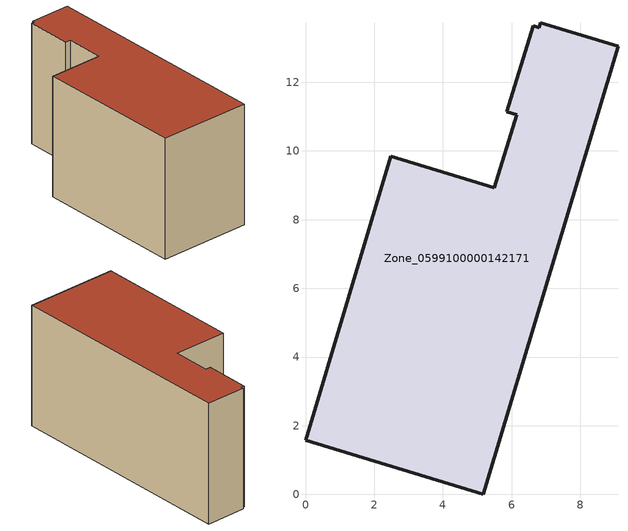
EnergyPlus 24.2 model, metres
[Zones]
Zone_0599100000142171
 floor ground (C_G): 0,1.57 2.48,9.85 5.5,8.93 6.15,11.05 5.86,11.14 6.63,13.65 6.81,13.59 6.84,13.74 9.1,13.05 5.17,0 z0
 wall outside (C_F): 2.48,9.85 0,1.57 5.17,0 9.1,13.05 6.84,13.74 6.81,13.59 6.63,13.65 5.86,11.14 6.15,11.05 5.5,8.93 2.48,9.85 z0:7.1
 roof outside (C_R): 9.1,13.05 6.84,13.74 6.81,13.59 6.63,13.65 5.86,11.14 6.15,11.05 5.5,8.93 2.48,9.85 0,1.57 5.17,0 z7.1
[BUILDING]
Pand.0599100000142171: North Axis=0; Terrain=City; Loads Convergence Tolerance Value=0.04; Temperature Convergence Tolerance Value=0.4; Solar Distribution=FullExterior; Maximum Number of Warmup Days=25; Minimum Number of Warmup Days=1
[Site:Location]
Rotterdam.The.Hague.AP_ZH_NLD Design_Conditions: Latitude=51.96; Longitude=4.45; Time Zone=1; Elevation=-4.5
[SITE:GROUNDTEMPERATURE:BUILDINGSURFACE]
18, 18, 18, 18, 18, 18, 18, 18, 18, 18, 18, 18
[MATERIAL] Thermal Absorptance=0.9; Solar Absorptance=0.7; Visible Absorptance=0.7
Name | Roughness | Thickness | Conductivity | Density | Specific Heat
G.TI.1975-1991 | MediumSmooth | 0.15 | 0.288461 | 540 | 1210
F.TI.1975-1991 | Rough | 0.3 | 0.230769 | 1920 | 840
R.TI.1975-1991 | MediumRough | 0.2 | 0.153846 | 1500 | 1000
[CONSTRUCTION]
C_G: G.TI.1975-1991
C_F: F.TI.1975-1991
C_R: R.TI.1975-1991
[ZONE]
Zone_0599100000142171: Type=1; Multiplier=1; Ceiling Height=Autocalculate; Volume=Autocalculate; Floor Area=autocalculate; Part of Total Floor Area=Yes
[ZONEINFILTRATION:DESIGNFLOWRATE]
Infil_Zone_0599100000142171: Zone or ZoneList or Space or SpaceList=Zone_0599100000142171; Schedule=AlwaysOn; Design Flow Rate Calculation Method=Flow/Area; Flow Rate per Floor Area=0.003; Constant Term Coefficient=1; Temperature Term Coefficient=0; Velocity Term Coefficient=0; Velocity Squared Term Coefficient=0
[HVACTEMPLATE:ZONE:IDEALLOADSAIRSYSTEM]
Zone_0599100000142171: Maximum Heating Supply Air Temperature=50; Minimum Cooling Supply Air Temperature=13; Maximum Heating Supply Air Humidity Ratio=0.0156; Minimum Cooling Supply Air Humidity Ratio=0.0077; Heating Limit=NoLimit; Cooling Limit=NoLimit; Dehumidification Control Type=ConstantSensibleHeatRatio; Cooling Sensible Heat Ratio=0.7; Dehumidification Setpoint=60; Humidification Control Type=None; Humidification Setpoint=30; Outdoor Air Method=None; Outdoor Air Flow Rate per Person=0.00944; Outdoor Air Flow Rate per Zone Floor Area=0; Outdoor Air Flow Rate per Zone=0; Demand Controlled Ventilation Type=None; Outdoor Air Economizer Type=NoEconomizer; Heat Recovery Type=None; Sensible Heat Recovery Effectiveness=0.7; Latent Heat Recovery Effectiveness=0.65
[ZONECONTROL:THERMOSTAT]
ThermostatControl_Zone_0599100000142171: Zone or ZoneList=Zone_0599100000142171; Control Type Schedule=DualSetpointControlType; Control 1=Thermostat_Zone_0599100000142171; Temperature Difference Between Cutout And Setpoint=0
[THERMOSTATSETPOINT:DUALSETPOINT]
Thermostat_Zone_0599100000142171: Heating Setpoint Temperature Schedule=HeatingSetpoint_Zone_0599100000142171; Cooling Setpoint Temperature Schedule=CoolingSetpoint_Zone_0599100000142171
[SCHEDULE:COMPACT]
HeatingSetpoint_Zone_0599100000142171: Through: 12/31, For: AllDays, Until: 24:00, 21
CoolingSetpoint_Zone_0599100000142171: Through: 12/31, For: AllDays, Until: 24:00, 24
DualSetpointControlType: Through: 12/31, For: AllDays, Until: 24:00, 4
AlwaysOn: Through: 12/31, For: AllDays, Until: 24:00, 1
